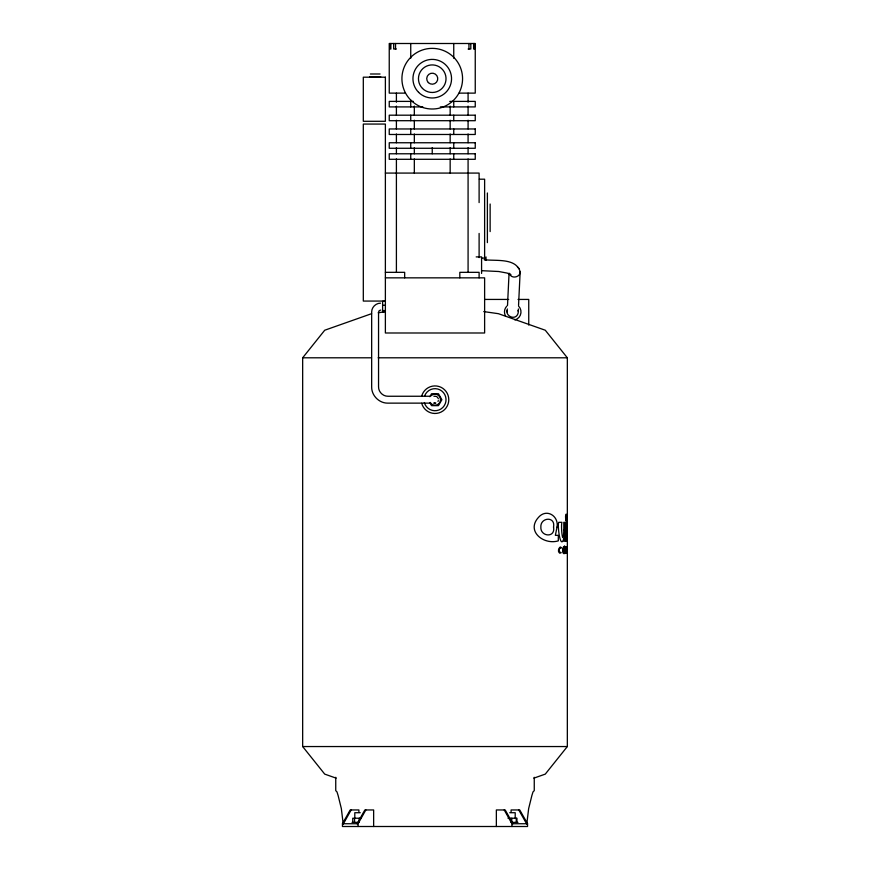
<?xml version="1.0" encoding="UTF-8"?>
<svg xmlns="http://www.w3.org/2000/svg" width="870" height="870" viewBox="0 0 870 870"><rect width="100%" height="100%" fill="white"/><g stroke="black" fill="none" stroke-linecap="round" stroke-linejoin="round"><path stroke-width="1.3" d="M358.048 826.5L358.048 823.738L365.846 809.959M518.052 310.503L518.237 311.928A5.514 5.514 0 0 1 518.052 313.352C515.856 321.117 504.285 316.191 507.351 308.948M507.525 305.316L507.765 300.237M507.852 298.432L509.059 273.126M518.281 311.145L518.379 308.959M518.553 305.326L518.792 300.259M518.879 298.443L520.162 271.679C515.888 257.553 495.541 261.283 484.177 259.673M526.807 823.846L528.655 808.578L531.896 795.463L533.027 791.885L534.256 790.656L534.256 777.291M565.435 547.839L565.141 551.504L564.75 547.839C565.108 565.989 563.673 534.767 565.098 550.46L565.587 546.969L565.587 553.233M507.21 311.928L507.395 310.503M520.162 271.679C520.717 277.041 511.462 279.564 509.472 273.669M566.848 550.743L567.001 553.233L567.001 546.969L566.316 546.969L566.316 553.233L566.598 546.969M437.98 401.418L438.328 400.591M511.103 812.46L511.103 809.959L519.749 809.959L527.546 823.738L527.546 826.5L342.454 826.5L342.454 823.738L350.186 809.959L358.897 809.959L358.897 812.46M343.422 823.738L351.154 809.959M357.07 823.738L364.867 809.959L373.643 809.959L373.643 826.5M429.834 396.709L431.553 393.729L438.447 393.729L441.895 399.7L438.447 405.659L431.553 405.659L429.834 402.679M336.114 778.139L324.717 774.115L302.662 746.547L302.662 357.798L324.717 330.23L371.588 313.689M483.774 311.601L498.412 313.689L545.283 330.23L567.338 357.798L567.338 746.547L545.283 774.115L533.886 778.139M378.243 312.743L383.572 311.982M433.891 403.136L435.892 403.027M380.505 303.173C375.796 303.13 371.61 307.317 371.664 312.025L371.664 386.987C371.523 395.6 379.2 403.278 387.813 403.136L429.617 403.136M380.734 310.068L379.168 310.677L378.548 312.254L378.548 386.758C378.396 391.859 382.941 396.405 388.042 396.252L429.617 396.252M396.383 49.014L393.675 49.014L393.675 43.5M468.103 49.014L470.811 49.014L470.811 43.5M370.392 73.993L380.049 73.993M369.706 76.745L380.734 76.745M405.366 93.123L389.238 93.123L389.238 43.5L475.248 43.5L475.248 93.123L459.121 93.123M413.424 101.398L389.238 101.398L389.238 106.912L422.831 106.912M449.714 101.398L475.248 101.398L475.248 106.912L440.307 106.912M385.377 173.076L479.109 173.076L479.109 202.59M479.348 179.198L484.623 179.198L484.623 259.695M476.184 256.9L481.578 256.9L481.578 273.441M481.523 258.075L484.623 258.075M481.599 270.679L498.717 271.505L507.253 273.104L510.929 274.779L510.048 274.202M385.377 272.332L404.67 272.332L404.67 277.845M385.377 277.845L484.623 277.845L484.623 332.992L385.377 332.992L385.377 124.062L363.312 124.062L363.312 301.063L385.377 301.063M484.623 299.432L508.689 299.432M518.041 299.432L528.742 299.432L528.742 325.086M385.377 301.314L382.615 301.314L382.615 311.928L385.377 311.928M382.615 305.272L385.377 305.272M382.615 310.579L385.377 310.579M302.662 357.798L371.49 357.798M378.146 357.798L567.338 357.798M433.891 396.252L435.892 396.361M567.338 522.326L565.565 522.326L565.565 541.183L567.338 541.183M302.662 746.547L567.338 746.547M360.267 812.711L354.797 812.711L354.797 818.224M509.733 812.711L515.203 812.711L515.203 818.224M361.322 818.224L352.752 818.224L352.752 822.367M507.993 818.224L516.943 818.224L516.943 822.367M352.056 822.367L359.332 822.367M511.049 822.367L517.944 822.367M342.454 823.738L358.048 823.738M504.219 809.959L511.951 823.738L527.546 823.738M434.108 403.027L435 403.136M517.4 266.905L519.423 268.928M436.718 396.709L437.436 397.253M518.781 809.959L526.578 823.738M512.93 823.738L505.198 809.959L496.357 809.959L496.357 826.5M437.98 397.971L438.328 398.797M343.193 823.846L341.344 808.578L338.104 795.463L336.973 791.885L335.744 790.656L335.744 777.291M566.848 547.687L566.848 550.047M566.424 522.326L566.424 541.183M516.269 818.224L516.269 822.367M511.788 818.224L511.788 822.367M511.951 823.738L511.951 826.5M490.136 204.015L490.136 231.583M487.385 192.988L487.385 242.61M486.004 256.933L486.004 260.402M479.109 233.443L479.109 257.585M479.109 277.845L479.109 272.332L459.817 272.332L459.817 277.845M474.52 43.5L474.52 49.014L473.617 49.014L473.617 43.5M468.952 43.5L468.952 49.014M468.082 93.123L468.082 102.214M468.082 106.096L468.082 115.188M468.082 120.19L468.082 128.967M468.082 133.98L468.082 142.756M468.082 147.65L468.082 153.783M468.082 158.927L468.082 272.332M453.748 43.5L453.748 58.257M453.748 101.398L453.748 106.912M453.748 115.188L453.748 120.702M453.748 128.967L453.748 134.48M453.748 142.756L453.748 148.27M453.748 153.783L453.748 159.297M450.16 106.096L450.16 115.188M450.16 120.19L450.16 128.967M450.16 133.98L450.16 142.756M450.16 147.65L450.16 153.783M450.16 158.927L450.16 173.076M432.238 147.65L432.238 153.783M414.327 106.096L414.327 115.188M414.327 120.19L414.327 128.967M414.327 133.98L414.327 142.756M414.327 147.65L414.327 153.783M414.327 158.927L414.327 173.076M410.738 43.5L410.738 58.257M410.738 101.398L410.738 106.912M410.738 115.188L410.738 120.702M410.738 128.967L410.738 134.48M410.738 142.756L410.738 148.27M410.738 153.783L410.738 159.297M396.405 93.123L396.405 102.214M396.405 106.096L396.405 115.188M396.405 120.19L396.405 128.967M396.405 133.98L396.405 142.756M396.405 147.65L396.405 153.783M396.405 158.927L396.405 272.332M395.535 43.5L395.535 49.014M390.869 43.5L390.869 49.014L389.967 49.014L389.967 43.5M359.332 818.224L359.332 821.334M354.558 818.224L354.558 822.367M431.096 395.796A5.514 5.514 0 0 1 439.219 396.154A5.514 5.514 0 0 1 438.165 404.213A5.514 5.514 0 0 1 430.226 402.451M518.574 306.077A8.276 8.276 0 0 1 514.866 319.921M505.568 316.06A8.276 8.276 0 0 1 506.873 306.077M424.636 395.926A11.027 11.027 0 0 1 441.84 391.043A11.027 11.027 0 0 1 441.057 408.911A11.027 11.027 0 0 1 424.342 402.549M421.689 396.122A13.789 13.789 0 0 1 442.906 388.401A13.789 13.789 0 0 1 442.906 410.988A13.789 13.789 0 0 1 421.689 403.267M563.793 530.287C563.238 548.839 560.552 526.828 561.944 522.326L559.225 522.326C556.669 520.282 560.117 552.135 563.858 538.356L563.858 541.183L564.663 541.183L564.663 522.326L563.793 522.326L563.793 530.287M563.097 549.525L563.445 552.646L563.521 547.6L563.097 549.525M562.944 549.361C563.76 562.803 564.576 539.215 562.944 549.361M565.554 516.573C566.109 530.276 567.099 506.851 565.554 516.573M566.881 548.872C566.544 552.646 566.457 545.294 566.881 548.872M559.149 549.535C557.877 553.342 564.097 552.167 559.595 553.135C556.398 550.971 560.78 544.326 561.172 548.144A4.959 1.892 90 0 0 560.247 547.567L559.149 549.535M553.537 527.068C555.712 538.204 540.226 536.823 540.857 527.068C540.226 517.313 555.712 515.943 553.537 527.068M557.028 527.068L555.375 535.344L558.312 535.344L558.312 540.857C543.728 545.283 525.795 531.2 538.53 517.324C546.588 508.069 558.953 516.04 557.028 527.068M385.377 77.191L363.312 77.191L363.312 121.3L385.377 121.3L385.377 77.191M475.248 115.188L389.238 115.188L389.238 120.702L475.248 120.702L475.248 115.188M475.248 128.967L389.238 128.967L389.238 134.48L475.248 134.48L475.248 128.967M475.248 142.756L389.238 142.756L389.238 148.27L475.248 148.27L475.248 142.756M475.248 153.783L389.238 153.783L389.238 159.297L475.248 159.297L475.248 153.783M418.601 92.34A19.303 19.303 0 0 0 450.888 83.694A19.303 19.303 0 0 0 427.246 60.052A19.303 19.303 0 0 0 418.601 92.34M422.494 88.446A13.789 13.789 0 0 0 445.56 82.258A13.789 13.789 0 0 0 428.671 65.38A13.789 13.789 0 0 0 422.494 88.446M428.344 82.596A5.514 5.514 0 0 0 437.566 80.116A5.514 5.514 0 0 0 430.813 73.363A5.514 5.514 0 0 0 428.344 82.596M410.803 100.137A30.33 30.33 0 0 0 461.535 86.543A30.33 30.33 0 0 0 424.397 49.394A30.33 30.33 0 0 0 410.803 100.137"/></g></svg>
